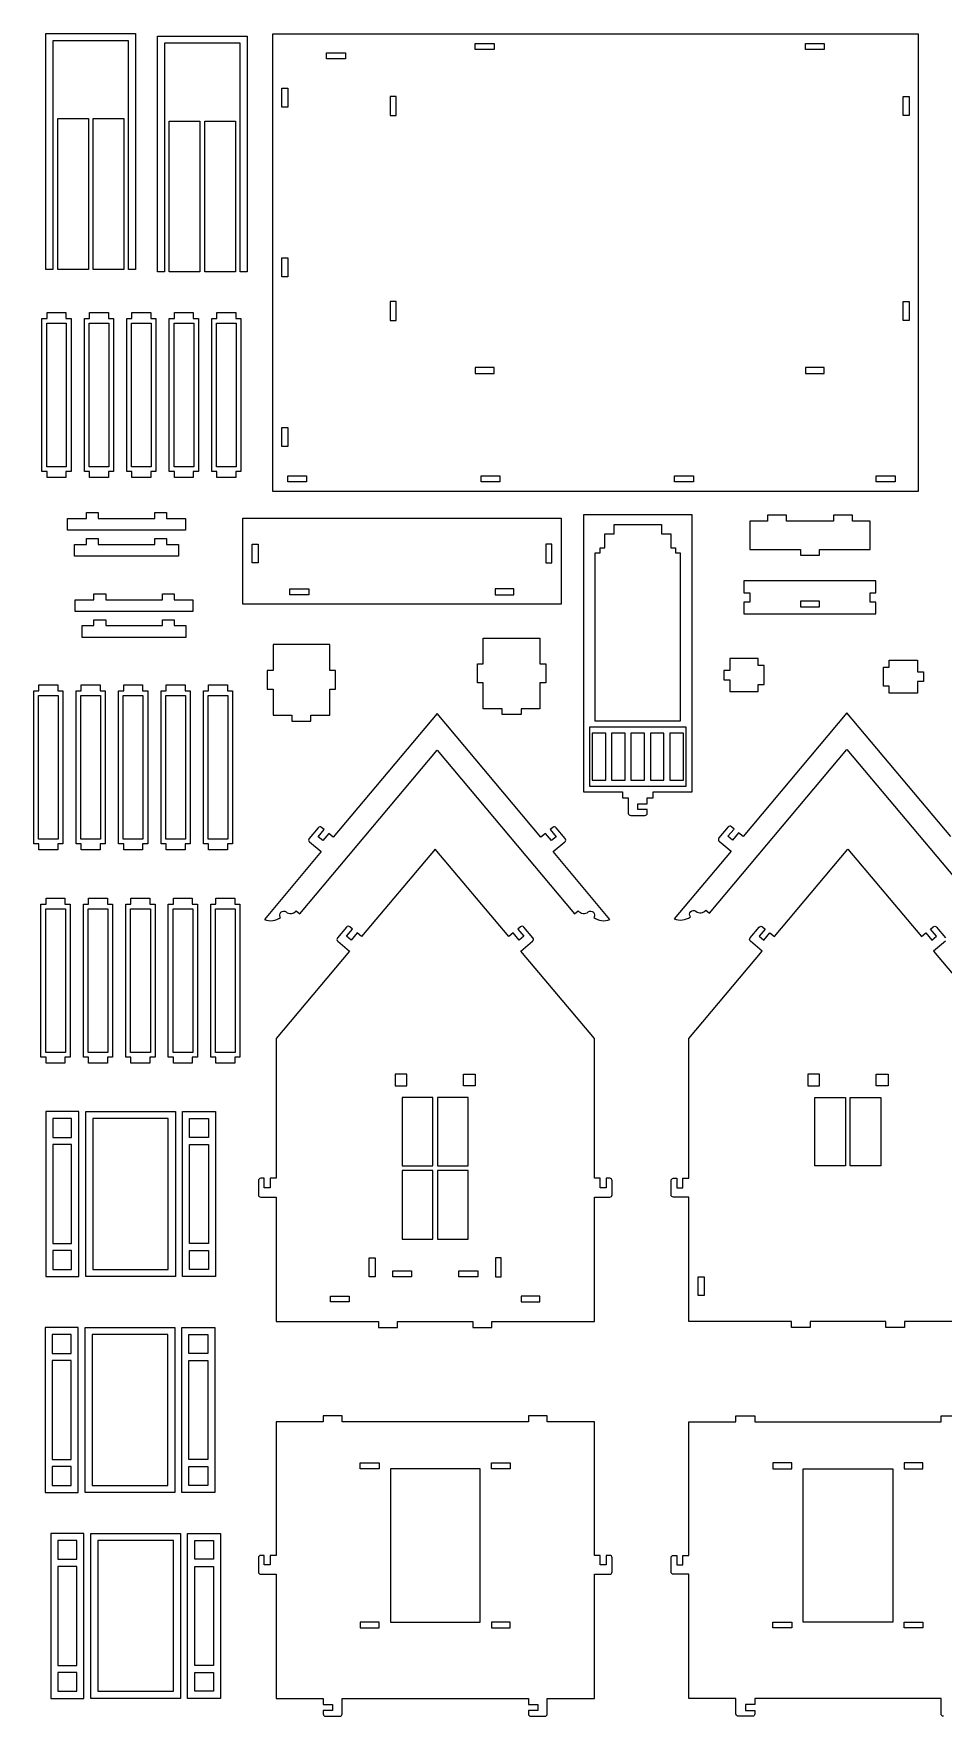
# Model space of a CAD drawing. Extents: x 1573 to 3804, y 1639 to 3362.
# Drawn here: x 1573 to 2499, y 1639 to 3352 of the extents above; entities that cross this region are included whole.
import ezdxf

# ---------------------------------------------------------------- set-up
doc = ezdxf.new("R2010")
doc.units = 0
doc.header["$MEASUREMENT"] = 0
doc.layers.add('LAYER1', color=18, linetype='CONTINUOUS')

msp = doc.modelspace()

# ---------------------------------------------------------------- linework, layer by layer
at = {"layer": 'LAYER1'}
for points in [[(1669.4, 3112.1), (1669.4, 3344.9), (1592.6, 3344.9), (1592.6, 3112.1), (1585.4, 3112.1), (1585.4, 3352.1), (1676.6, 3352.1), (1676.6, 3112.1)], [(1783, 3109.5), (1783, 3342.3), (1706.2, 3342.3), (1706.2, 3109.5), (1699, 3109.5), (1699, 3349.5), (1790.2, 3349.5), (1790.2, 3109.5)], [(2473.5, 3351.7), (1815.9, 3351.7), (1815.9, 2886.1), (2473.5, 2886.1)], [(2041.5, 3342.1), (2041.5, 3336.1), (2022.3, 3336.1), (2022.3, 3342.1)], [(2377.5, 3342.1), (2377.5, 3336.1), (2358.3, 3336.1), (2358.3, 3342.1)], [(1890.3, 3332.5), (1890.3, 3326.5), (1871.1, 3326.5), (1871.1, 3332.5)], [(1825.5, 3277.3), (1825.5, 3296.5), (1831.5, 3296.5), (1831.5, 3277.3)], [(1935.9, 3268.9), (1941.9, 3268.9), (1941.9, 3288.1), (1935.9, 3288.1)], [(2463.9, 3268.9), (2457.9, 3268.9), (2457.9, 3288.1), (2463.9, 3288.1)], [(1628.6, 3265.7), (1628.6, 3112.1), (1597.4, 3112.1), (1597.4, 3265.7)], [(1664.6, 3265.7), (1664.6, 3112.1), (1633.4, 3112.1), (1633.4, 3265.7)], [(1742.2, 3263.1), (1742.2, 3109.5), (1711, 3109.5), (1711, 3263.1)], [(1778.2, 3263.1), (1778.2, 3109.5), (1747, 3109.5), (1747, 3263.1)], [(1825.5, 3104.5), (1825.5, 3123.7), (1831.5, 3123.7), (1831.5, 3104.5)], [(1586.6, 3062.1), (1586.6, 3068.1), (1605.8, 3068.1), (1605.8, 3062.1), (1611, 3062.1), (1611, 2906.1), (1605.8, 2906.1), (1605.8, 2900.1), (1586.6, 2900.1), (1586.6, 2906.1), (1581.4, 2906.1), (1581.4, 3062.1)], [(1629.8, 3062.1), (1629.8, 3068.1), (1649, 3068.1), (1649, 3062.1), (1654.2, 3062.1), (1654.2, 2906.1), (1649, 2906.1), (1649, 2900.1), (1629.8, 2900.1), (1629.8, 2906.1), (1624.6, 2906.1), (1624.6, 3062.1)], [(1673, 3062.1), (1673, 3068.1), (1692.2, 3068.1), (1692.2, 3062.1), (1697.4, 3062.1), (1697.4, 2906.1), (1692.2, 2906.1), (1692.2, 2900.1), (1673, 2900.1), (1673, 2906.1), (1667.8, 2906.1), (1667.8, 3062.1)], [(1716.2, 3062.1), (1716.2, 3068.1), (1735.4, 3068.1), (1735.4, 3062.1), (1740.6, 3062.1), (1740.6, 2906.1), (1735.4, 2906.1), (1735.4, 2900.1), (1716.2, 2900.1), (1716.2, 2906.1), (1711, 2906.1), (1711, 3062.1)], [(1759.4, 3062.1), (1759.4, 3068.1), (1778.6, 3068.1), (1778.6, 3062.1), (1783.8, 3062.1), (1783.8, 2906.1), (1778.6, 2906.1), (1778.6, 2900.1), (1759.4, 2900.1), (1759.4, 2906.1), (1754.2, 2906.1), (1754.2, 3062.1)], [(1935.9, 3060.1), (1941.9, 3060.1), (1941.9, 3079.3), (1935.9, 3079.3)], [(2463.9, 3060.1), (2457.9, 3060.1), (2457.9, 3079.3), (2463.9, 3079.3)], [(1606.2, 2910.9), (1586.2, 2910.9), (1586.2, 3057.3), (1606.2, 3057.3)], [(1649.4, 2910.9), (1629.4, 2910.9), (1629.4, 3057.3), (1649.4, 3057.3)], [(1692.6, 2910.9), (1672.6, 2910.9), (1672.6, 3057.3), (1692.6, 3057.3)], [(1735.8, 2910.9), (1715.8, 2910.9), (1715.8, 3057.3), (1735.8, 3057.3)], [(1779, 2910.9), (1759, 2910.9), (1759, 3057.3), (1779, 3057.3)], [(2041.5, 3006.1), (2041.5, 3012.1), (2022.3, 3012.1), (2022.3, 3006.1)], [(2377.5, 3006.1), (2377.5, 3012.1), (2358.3, 3012.1), (2358.3, 3006.1)], [(1825.5, 2931.7), (1825.5, 2950.9), (1831.5, 2950.9), (1831.5, 2931.7)], [(1831.5, 2901.7), (1850.7, 2901.7), (1850.7, 2895.7), (1831.5, 2895.7)], [(2028.3, 2901.7), (2047.5, 2901.7), (2047.5, 2895.7), (2028.3, 2895.7)], [(2225.1, 2901.7), (2244.3, 2901.7), (2244.3, 2895.7), (2225.1, 2895.7)], [(2430.3, 2901.7), (2449.5, 2901.7), (2449.5, 2895.7), (2430.3, 2895.7)], [(1696.2, 2858.5), (1696.2, 2864.5), (1708.2, 2864.5), (1708.2, 2858.5), (1727.4, 2858.5), (1727.4, 2846.5), (1607.4, 2846.5), (1607.4, 2858.5), (1626.6, 2858.5), (1626.6, 2864.5), (1638.6, 2864.5), (1638.6, 2858.5)], [(2338.9, 2855.8), (2338.9, 2861.8), (2319.7, 2861.8), (2319.7, 2855.8), (2301.7, 2855.8), (2301.7, 2827), (2353.3, 2827), (2353.3, 2821), (2372.5, 2821), (2372.5, 2827), (2424.1, 2827), (2424.1, 2855.8), (2406.1, 2855.8), (2406.1, 2861.8), (2386.9, 2861.8), (2386.9, 2855.8)], [(2109.7, 2771.2), (1785.7, 2771.2), (1785.7, 2858.8), (2109.7, 2858.8)], [(2144.5, 2652), (2144.5, 2823.6), (2149.3, 2823.6), (2149.3, 2828.4), (2154.1, 2828.4), (2154.1, 2842.8), (2163.7, 2842.8), (2163.7, 2852.4), (2211.7, 2852.4), (2211.7, 2842.8), (2221.3, 2842.8), (2221.3, 2828.4), (2226.1, 2828.4), (2226.1, 2823.6), (2230.9, 2823.6), (2230.9, 2652)], [(1696.2, 2832.1), (1696.2, 2838.1), (1708.2, 2838.1), (1708.2, 2832.1), (1720.2, 2832.1), (1720.2, 2820.1), (1614.6, 2820.1), (1614.6, 2832.1), (1626.6, 2832.1), (1626.6, 2838.1), (1638.6, 2838.1), (1638.6, 2832.1)], [(1801.3, 2832.4), (1801.3, 2813.2), (1795.3, 2813.2), (1795.3, 2832.4)], [(2094.1, 2832.4), (2094.1, 2813.2), (2100.1, 2813.2), (2100.1, 2832.4)], [(2295.7, 2782.8), (2301.7, 2782.8), (2301.7, 2773.2), (2295.7, 2773.2), (2295.7, 2761.2), (2430.1, 2761.2), (2430.1, 2773.2), (2424.1, 2773.2), (2424.1, 2782.8), (2430.1, 2782.8), (2430.1, 2794.8), (2295.7, 2794.8)], [(1703.9, 2775.7), (1703.9, 2781.7), (1715.9, 2781.7), (1715.9, 2775.7), (1735.1, 2775.7), (1735.1, 2763.7), (1615.1, 2763.7), (1615.1, 2775.7), (1634.3, 2775.7), (1634.3, 2781.7), (1646.3, 2781.7), (1646.3, 2775.7)], [(1852.9, 2780.8), (1833.7, 2780.8), (1833.7, 2786.8), (1852.9, 2786.8)], [(2042.5, 2780.8), (2061.7, 2780.8), (2061.7, 2786.8), (2042.5, 2786.8)], [(2353.3, 2768.4), (2372.5, 2768.4), (2372.5, 2774.4), (2353.3, 2774.4)], [(1703.9, 2749.3), (1703.9, 2755.3), (1715.9, 2755.3), (1715.9, 2749.3), (1727.9, 2749.3), (1727.9, 2737.3), (1622.3, 2737.3), (1622.3, 2749.3), (1634.3, 2749.3), (1634.3, 2755.3), (1646.3, 2755.3), (1646.3, 2749.3)], [(1835.8, 2658.1), (1835.8, 2652.1), (1855, 2652.1), (1855, 2658.1), (1874.2, 2658.1), (1874.2, 2684.5), (1880.2, 2684.5), (1880.2, 2703.7), (1874.2, 2703.7), (1874.2, 2730.1), (1816.6, 2730.1), (1816.6, 2703.7), (1810.6, 2703.7), (1810.6, 2684.5), (1816.6, 2684.5), (1816.6, 2658.1)], [(2068.9, 2664.7), (2068.9, 2658.7), (2049.7, 2658.7), (2049.7, 2664.7), (2030.5, 2664.7), (2030.5, 2691.1), (2024.5, 2691.1), (2024.5, 2710.3), (2030.5, 2710.3), (2030.5, 2736.7), (2088.1, 2736.7), (2088.1, 2710.3), (2094.1, 2710.3), (2094.1, 2691.1), (2088.1, 2691.1), (2088.1, 2664.7)], [(2281.4, 2703.8), (2275.4, 2703.8), (2275.4, 2694.2), (2281.4, 2694.2), (2281.4, 2682.2), (2310.2, 2682.2), (2310.2, 2689.4), (2316.2, 2689.4), (2316.2, 2708.6), (2310.2, 2708.6), (2310.2, 2715.8), (2281.4, 2715.8)], [(2472.5, 2702.2), (2478.5, 2702.2), (2478.5, 2692.6), (2472.5, 2692.6), (2472.5, 2680.6), (2443.7, 2680.6), (2443.7, 2687.8), (2437.7, 2687.8), (2437.7, 2707), (2443.7, 2707), (2443.7, 2714.2), (2472.5, 2714.2)], [(1578.2, 2683), (1578.2, 2689), (1597.4, 2689), (1597.4, 2683), (1602.6, 2683), (1602.6, 2527), (1597.4, 2527), (1597.4, 2521), (1578.2, 2521), (1578.2, 2527), (1573, 2527), (1573, 2683)], [(1597.8, 2531.8), (1577.8, 2531.8), (1577.8, 2678.2), (1597.8, 2678.2)], [(1621.4, 2683), (1621.4, 2689), (1640.6, 2689), (1640.6, 2683), (1645.8, 2683), (1645.8, 2527), (1640.6, 2527), (1640.6, 2521), (1621.4, 2521), (1621.4, 2527), (1616.2, 2527), (1616.2, 2683)], [(1641, 2531.8), (1621, 2531.8), (1621, 2678.2), (1641, 2678.2)], [(1664.6, 2683), (1664.6, 2689), (1683.8, 2689), (1683.8, 2683), (1689, 2683), (1689, 2527), (1683.8, 2527), (1683.8, 2521), (1664.6, 2521), (1664.6, 2527), (1659.4, 2527), (1659.4, 2683)], [(1684.2, 2531.8), (1664.2, 2531.8), (1664.2, 2678.2), (1684.2, 2678.2)], [(1707.8, 2683), (1707.8, 2689), (1727, 2689), (1727, 2683), (1732.2, 2683), (1732.2, 2527), (1727, 2527), (1727, 2521), (1707.8, 2521), (1707.8, 2527), (1702.6, 2527), (1702.6, 2683)], [(1727.4, 2531.8), (1707.4, 2531.8), (1707.4, 2678.2), (1727.4, 2678.2)], [(1751, 2683), (1751, 2689), (1770.2, 2689), (1770.2, 2683), (1775.4, 2683), (1775.4, 2527), (1770.2, 2527), (1770.2, 2521), (1751, 2521), (1751, 2527), (1745.8, 2527), (1745.8, 2683)], [(1770.6, 2531.8), (1750.6, 2531.8), (1750.6, 2678.2), (1770.6, 2678.2)], [(2236.9, 2646), (2138.5, 2646), (2138.5, 2586), (2236.9, 2586)], [(2155.1, 2640), (2141.4, 2640), (2141.4, 2592), (2155.1, 2592)], [(2161.1, 2640), (2161.1, 2592), (2174.8, 2592), (2174.8, 2640)], [(2194.6, 2592), (2194.6, 2640), (2180.8, 2640), (2180.8, 2592)], [(2200.6, 2640), (2200.6, 2592), (2214.3, 2592), (2214.3, 2640)], [(2220.3, 2640), (2220.3, 2592), (2234.1, 2592), (2234.1, 2640)], [(1585.6, 2465.8), (1585.6, 2471.8), (1604.8, 2471.8), (1604.8, 2465.8), (1610.1, 2465.8), (1610.1, 2309.8), (1604.8, 2309.8), (1604.8, 2303.8), (1585.6, 2303.8), (1585.6, 2309.8), (1580.4, 2309.8), (1580.4, 2465.8)], [(1628.8, 2465.8), (1628.8, 2471.8), (1648, 2471.8), (1648, 2465.8), (1653.3, 2465.8), (1653.3, 2309.8), (1648, 2309.8), (1648, 2303.8), (1628.8, 2303.8), (1628.8, 2309.8), (1623.6, 2309.8), (1623.6, 2465.8)], [(1672, 2465.8), (1672, 2471.8), (1691.2, 2471.8), (1691.2, 2465.8), (1696.5, 2465.8), (1696.5, 2309.8), (1691.2, 2309.8), (1691.2, 2303.8), (1672, 2303.8), (1672, 2309.8), (1666.8, 2309.8), (1666.8, 2465.8)], [(1715.2, 2465.8), (1715.2, 2471.8), (1734.4, 2471.8), (1734.4, 2465.8), (1739.7, 2465.8), (1739.7, 2309.8), (1734.4, 2309.8), (1734.4, 2303.8), (1715.2, 2303.8), (1715.2, 2309.8), (1710, 2309.8), (1710, 2465.8)], [(1758.4, 2465.8), (1758.4, 2471.8), (1777.6, 2471.8), (1777.6, 2465.8), (1782.9, 2465.8), (1782.9, 2309.8), (1777.6, 2309.8), (1777.6, 2303.8), (1758.4, 2303.8), (1758.4, 2309.8), (1753.2, 2309.8), (1753.2, 2465.8)], [(1605.3, 2314.6), (1585.2, 2314.6), (1585.2, 2461), (1605.3, 2461)], [(1648.5, 2314.6), (1628.4, 2314.6), (1628.4, 2461), (1648.5, 2461)], [(1691.7, 2314.6), (1671.6, 2314.6), (1671.6, 2461), (1691.7, 2461)], [(1734.9, 2314.6), (1714.8, 2314.6), (1714.8, 2461), (1734.9, 2461)], [(1778.1, 2314.6), (1758, 2314.6), (1758, 2461), (1778.1, 2461)], [(1940.8, 2280.8), (1952.8, 2280.8), (1952.8, 2292.8), (1940.8, 2292.8)], [(2022.4, 2280.8), (2010.4, 2280.8), (2010.4, 2292.8), (2022.4, 2292.8)], [(2360.8, 2280.8), (2372.8, 2280.8), (2372.8, 2292.8), (2360.8, 2292.8)], [(2442.4, 2280.8), (2430.4, 2280.8), (2430.4, 2292.8), (2442.4, 2292.8)], [(1979.2, 2199.2), (1979.2, 2268.8), (1948, 2268.8), (1948, 2199.2)], [(2015.2, 2199.2), (2015.2, 2268.8), (1984, 2268.8), (1984, 2199.2)], [(2368, 2199.2), (2368, 2268.8), (2399.2, 2268.8), (2399.2, 2199.2)], [(2404, 2199.2), (2404, 2268.8), (2435.2, 2268.8), (2435.2, 2199.2)], [(1618.8, 2254.6), (1585.2, 2254.6), (1585.2, 2086.6), (1618.8, 2086.6)], [(1611.6, 2228.2), (1611.6, 2247.4), (1592.4, 2247.4), (1592.4, 2228.2)], [(1717.2, 2086.6), (1626, 2086.6), (1626, 2254.6), (1717.2, 2254.6)], [(1710, 2247.4), (1633.2, 2247.4), (1633.2, 2093.8), (1710, 2093.8)], [(1724.4, 2254.6), (1758, 2254.6), (1758, 2086.6), (1724.4, 2086.6)], [(1731.6, 2228.2), (1731.6, 2247.4), (1750.8, 2247.4), (1750.8, 2228.2)], [(1592.4, 2120.2), (1611.6, 2120.2), (1611.6, 2221), (1592.4, 2221)], [(1750.8, 2120.2), (1731.6, 2120.2), (1731.6, 2221), (1750.8, 2221)], [(1948, 2194.4), (1948, 2124.8), (1979.2, 2124.8), (1979.2, 2194.4)], [(1984, 2194.4), (1984, 2124.8), (2015.2, 2124.8), (2015.2, 2194.4)], [(1592.4, 2113), (1592.4, 2093.8), (1611.6, 2093.8), (1611.6, 2113)], [(1750.8, 2113), (1750.8, 2093.8), (1731.6, 2093.8), (1731.6, 2113)], [(1920.4, 2105.6), (1920.4, 2086.4), (1914.4, 2086.4), (1914.4, 2105.6)], [(1957.6, 2086.4), (1938.4, 2086.4), (1938.4, 2092.4), (1957.6, 2092.4)], [(2005.6, 2092.4), (2024.8, 2092.4), (2024.8, 2086.4), (2005.6, 2086.4)], [(2042.8, 2105.6), (2042.8, 2086.4), (2048.8, 2086.4), (2048.8, 2105.6)], [(2255.2, 2086.4), (2255.2, 2067.2), (2249.2, 2067.2), (2249.2, 2086.4)], [(1894.1, 2060.7), (1874.9, 2060.7), (1874.9, 2066.7), (1894.1, 2066.7)], [(2069, 2060.7), (2088.2, 2060.7), (2088.2, 2066.7), (2069, 2066.7)], [(1618.2, 2034.7), (1584.6, 2034.7), (1584.6, 1866.7), (1618.2, 1866.7)], [(1611, 2008.3), (1611, 2027.5), (1591.8, 2027.5), (1591.8, 2008.3)], [(1716.6, 1866.7), (1625.4, 1866.7), (1625.4, 2034.7), (1716.6, 2034.7)], [(1709.4, 2027.5), (1632.6, 2027.5), (1632.6, 1873.9), (1709.4, 1873.9)], [(1723.8, 2034.7), (1757.4, 2034.7), (1757.4, 1866.7), (1723.8, 1866.7)], [(1731, 2008.3), (1731, 2027.5), (1750.2, 2027.5), (1750.2, 2008.3)], [(1591.8, 1900.3), (1611, 1900.3), (1611, 2001.1), (1591.8, 2001.1)], [(1750.2, 1900.3), (1731, 1900.3), (1731, 2001.1), (1750.2, 2001.1)], [(1591.8, 1893.1), (1591.8, 1873.9), (1611, 1873.9), (1611, 1893.1)], [(1750.2, 1893.1), (1750.2, 1873.9), (1731, 1873.9), (1731, 1893.1)], [(1924.4, 1890.8), (1905.2, 1890.8), (1905.2, 1896.8), (1924.4, 1896.8)], [(2027.2, 1890.8), (1936, 1890.8), (1936, 1734.8), (2027.2, 1734.8)], [(2057.9, 1890.8), (2038.7, 1890.8), (2038.7, 1896.8), (2057.9, 1896.8)], [(2325.2, 1890.8), (2344.4, 1890.8), (2344.4, 1896.8), (2325.2, 1896.8)], [(2356, 1890.8), (2447.2, 1890.8), (2447.2, 1734.8), (2356, 1734.8)], [(2458.7, 1890.8), (2477.9, 1890.8), (2477.9, 1896.8), (2458.7, 1896.8)], [(1624, 1825.1), (1590.4, 1825.1), (1590.4, 1657.1), (1624, 1657.1)], [(1616.8, 1798.7), (1616.8, 1817.9), (1597.6, 1817.9), (1597.6, 1798.7)], [(1722.4, 1657.1), (1631.2, 1657.1), (1631.2, 1825.1), (1722.4, 1825.1)], [(1715.2, 1817.9), (1638.4, 1817.9), (1638.4, 1664.3), (1715.2, 1664.3)], [(1729.6, 1825.1), (1763.2, 1825.1), (1763.2, 1657.1), (1729.6, 1657.1)], [(1736.8, 1798.7), (1736.8, 1817.9), (1756, 1817.9), (1756, 1798.7)], [(1597.6, 1690.7), (1616.8, 1690.7), (1616.8, 1791.5), (1597.6, 1791.5)], [(1756, 1690.7), (1736.8, 1690.7), (1736.8, 1791.5), (1756, 1791.5)], [(1924.4, 1734.8), (1905.2, 1734.8), (1905.2, 1728.8), (1924.4, 1728.8)], [(2057.9, 1734.8), (2038.7, 1734.8), (2038.7, 1728.8), (2057.9, 1728.8)], [(2325.2, 1734.8), (2344.4, 1734.8), (2344.4, 1728.8), (2325.2, 1728.8)], [(2458.7, 1734.8), (2477.9, 1734.8), (2477.9, 1728.8), (2458.7, 1728.8)], [(1597.6, 1683.5), (1597.6, 1664.3), (1616.8, 1664.3), (1616.8, 1683.5)], [(1756, 1683.5), (1756, 1664.3), (1736.8, 1664.3), (1736.8, 1683.5)]]:
    msp.add_lwpolyline(points, close=True, dxfattribs=at)
for points in [[(2203.3, 2574), (2203.3, 2580), (2242.9, 2580), (2242.9, 2862), (2132.5, 2862), (2132.5, 2580), (2172.1, 2580), (2172.1, 2574), (2178.1, 2574), (2178.1, 2558.4, 0.414214), (2180.5, 2556), (2194.9, 2556, 0.414214), (2197.3, 2558.4), (2197.3, 2562), (2187.7, 2562), (2187.7, 2568), (2197.3, 2568), (2197.3, 2574)], [(1983.6, 2622.5), (2123.4, 2455.9), (2127.1, 2458.9, 0.40836), (2137.3, 2457.8, -0.891219), (2142.9, 2452.2, 0.261881), (2159.4, 2450.2), (2101.6, 2519.2), (2113.5, 2529.2, 0.414214), (2113.8, 2532.6), (2104.6, 2543.6, 0.414214), (2101.2, 2543.9), (2098.4, 2541.6), (2104.6, 2534.2), (2100, 2530.4), (2093.8, 2537.7), (2089.2, 2533.9), (1983.6, 2659.8), (1877.9, 2533.9), (1873.3, 2537.7), (1867.1, 2530.4), (1862.5, 2534.2), (1868.7, 2541.6), (1865.9, 2543.9, 0.414214), (1862.5, 2543.6), (1853.3, 2532.6, 0.414214), (1853.6, 2529.2), (1865.5, 2519.2), (1807.7, 2450.2, 0.261881), (1824.3, 2452.2, -0.891219), (1829.8, 2457.8, 0.40836), (1840.1, 2458.9), (1843.8, 2455.9)], [(1906.7, 2432.7), (1902.1, 2436.5), (1896, 2429.2), (1891.4, 2433), (1897.5, 2440.4), (1894.8, 2442.7, 0.414214), (1891.4, 2442.4), (1882.1, 2431.4, 0.414214), (1882.4, 2428), (1894.4, 2418), (1819.6, 2328.8), (1819.6, 2186.6), (1813.6, 2186.6), (1813.6, 2177), (1807.6, 2177), (1807.6, 2186.6), (1804, 2186.6, 0.414214), (1801.6, 2184.2), (1801.6, 2169.8, 0.414214), (1804, 2167.4), (1819.6, 2167.4), (1819.6, 2040.8), (1924, 2040.8), (1924, 2034.8), (1943.2, 2034.8), (1943.2, 2040.8), (2020, 2040.8), (2020, 2034.8), (2039.2, 2034.8), (2039.2, 2040.8), (2143.6, 2040.8), (2143.6, 2167.4), (2159.2, 2167.4, 0.414214), (2161.6, 2169.8), (2161.6, 2184.2, 0.414214), (2159.2, 2186.6), (2155.6, 2186.6), (2155.6, 2177), (2149.6, 2177), (2149.6, 2186.6), (2143.6, 2186.6), (2143.6, 2328.8), (2068.7, 2418), (2080.7, 2428, 0.414214), (2081, 2431.4), (2071.7, 2442.4, 0.414214), (2068.3, 2442.7), (2065.6, 2440.4), (2071.7, 2433), (2067.1, 2429.2), (2061, 2436.5), (2056.4, 2432.7), (1981.6, 2521.8)], [(1886.8, 1938.8), (1886.8, 1944.8), (1867.6, 1944.8), (1867.6, 1938.8), (1819.6, 1938.8), (1819.6, 1802.6), (1813.6, 1802.6), (1813.6, 1793), (1807.6, 1793), (1807.6, 1802.6), (1804, 1802.6, 0.414214), (1801.6, 1800.2), (1801.6, 1785.8, 0.414214), (1804, 1783.4), (1819.6, 1783.4), (1819.6, 1656.8), (1867.6, 1656.8), (1867.6, 1650.8), (1877.2, 1650.8), (1877.2, 1644.8), (1867.6, 1644.8), (1867.6, 1641.2, 0.414214), (1870, 1638.8), (1884.4, 1638.8, 0.414214), (1886.8, 1641.2), (1886.8, 1656.8), (2076.4, 1656.8), (2076.4, 1650.8), (2086, 1650.8), (2086, 1644.8), (2076.4, 1644.8), (2076.4, 1641.2, 0.414214), (2078.8, 1638.8), (2093.2, 1638.8, 0.414214), (2095.6, 1641.2), (2095.6, 1656.8), (2143.6, 1656.8), (2143.6, 1783.4), (2159.2, 1783.4, 0.414214), (2161.6, 1785.8), (2161.6, 1800.2, 0.414214), (2159.2, 1802.6), (2155.6, 1802.6), (2155.6, 1793), (2149.6, 1793), (2149.6, 1802.6), (2143.6, 1802.6), (2143.6, 1938.8), (2095.6, 1938.8), (2095.6, 1944.8), (2076.4, 1944.8), (2076.4, 1938.8)]]:
    msp.add_lwpolyline(points, format="xyb", close=True, dxfattribs=at)
for points in [[(2506.3, 2534.5), (2400.6, 2660.5), (2294.9, 2534.5), (2290.3, 2538.4), (2284.1, 2531), (2279.5, 2534.9), (2285.7, 2542.2), (2283, 2544.6, 0.414214), (2279.6, 2544.3), (2270.3, 2533.2, 0.414214), (2270.6, 2529.9), (2282.6, 2519.8), (2224.7, 2450.9, 0.261881), (2241.3, 2452.8, -0.891219), (2246.9, 2458.5, 0.40836), (2257.1, 2459.6), (2260.8, 2456.5), (2400.6, 2623.1), (2540.4, 2456.5)], [(2563.6, 2040.8), (2459.2, 2040.8), (2459.2, 2034.8), (2440, 2034.8), (2440, 2040.8), (2363.2, 2040.8), (2363.2, 2034.8), (2344, 2034.8), (2344, 2040.8), (2239.6, 2040.8), (2239.6, 2167.4), (2224, 2167.4, -0.414214), (2221.6, 2169.8), (2221.6, 2184.2, -0.414214), (2224, 2186.6), (2227.6, 2186.6), (2227.6, 2177), (2233.6, 2177), (2233.6, 2186.6), (2239.6, 2186.6), (2239.6, 2328.8), (2314.4, 2418), (2302.4, 2428, -0.414214), (2302.1, 2431.4), (2311.4, 2442.4, -0.414214), (2314.8, 2442.7), (2317.5, 2440.4), (2311.4, 2433), (2316, 2429.2), (2322.1, 2436.5), (2326.7, 2432.7), (2401.6, 2521.8), (2476.4, 2432.7), (2481, 2436.5), (2487.1, 2429.2), (2491.7, 2433), (2485.6, 2440.4), (2488.3, 2442.7, -0.414214), (2491.7, 2442.4), (2501, 2431.4, -0.414214)], [(2498.8, 1638.8, -0.414214), (2496.4, 1641.2), (2496.4, 1656.8), (2306.8, 1656.8), (2306.8, 1650.8), (2297.2, 1650.8), (2297.2, 1644.8), (2306.8, 1644.8), (2306.8, 1641.2, -0.414214), (2304.4, 1638.8), (2290, 1638.8, -0.414214), (2287.6, 1641.2), (2287.6, 1656.8), (2239.6, 1656.8), (2239.6, 1783.4), (2224, 1783.4, -0.414214), (2221.6, 1785.8), (2221.6, 1800.2, -0.414214), (2224, 1802.6), (2227.6, 1802.6), (2227.6, 1793), (2233.6, 1793), (2233.6, 1802.6), (2239.6, 1802.6), (2239.6, 1938.8), (2287.6, 1938.8), (2287.6, 1944.8), (2306.8, 1944.8), (2306.8, 1938.8), (2496.4, 1938.8), (2496.4, 1944.8), (2515.6, 1944.8)]]:
    msp.add_lwpolyline(points, format="xyb", dxfattribs=at)
msp.add_lwpolyline([(2500.7, 2428), (2488.7, 2418), (2563.6, 2328.8)], dxfattribs=at)

doc.saveas('drawing.dxf')
